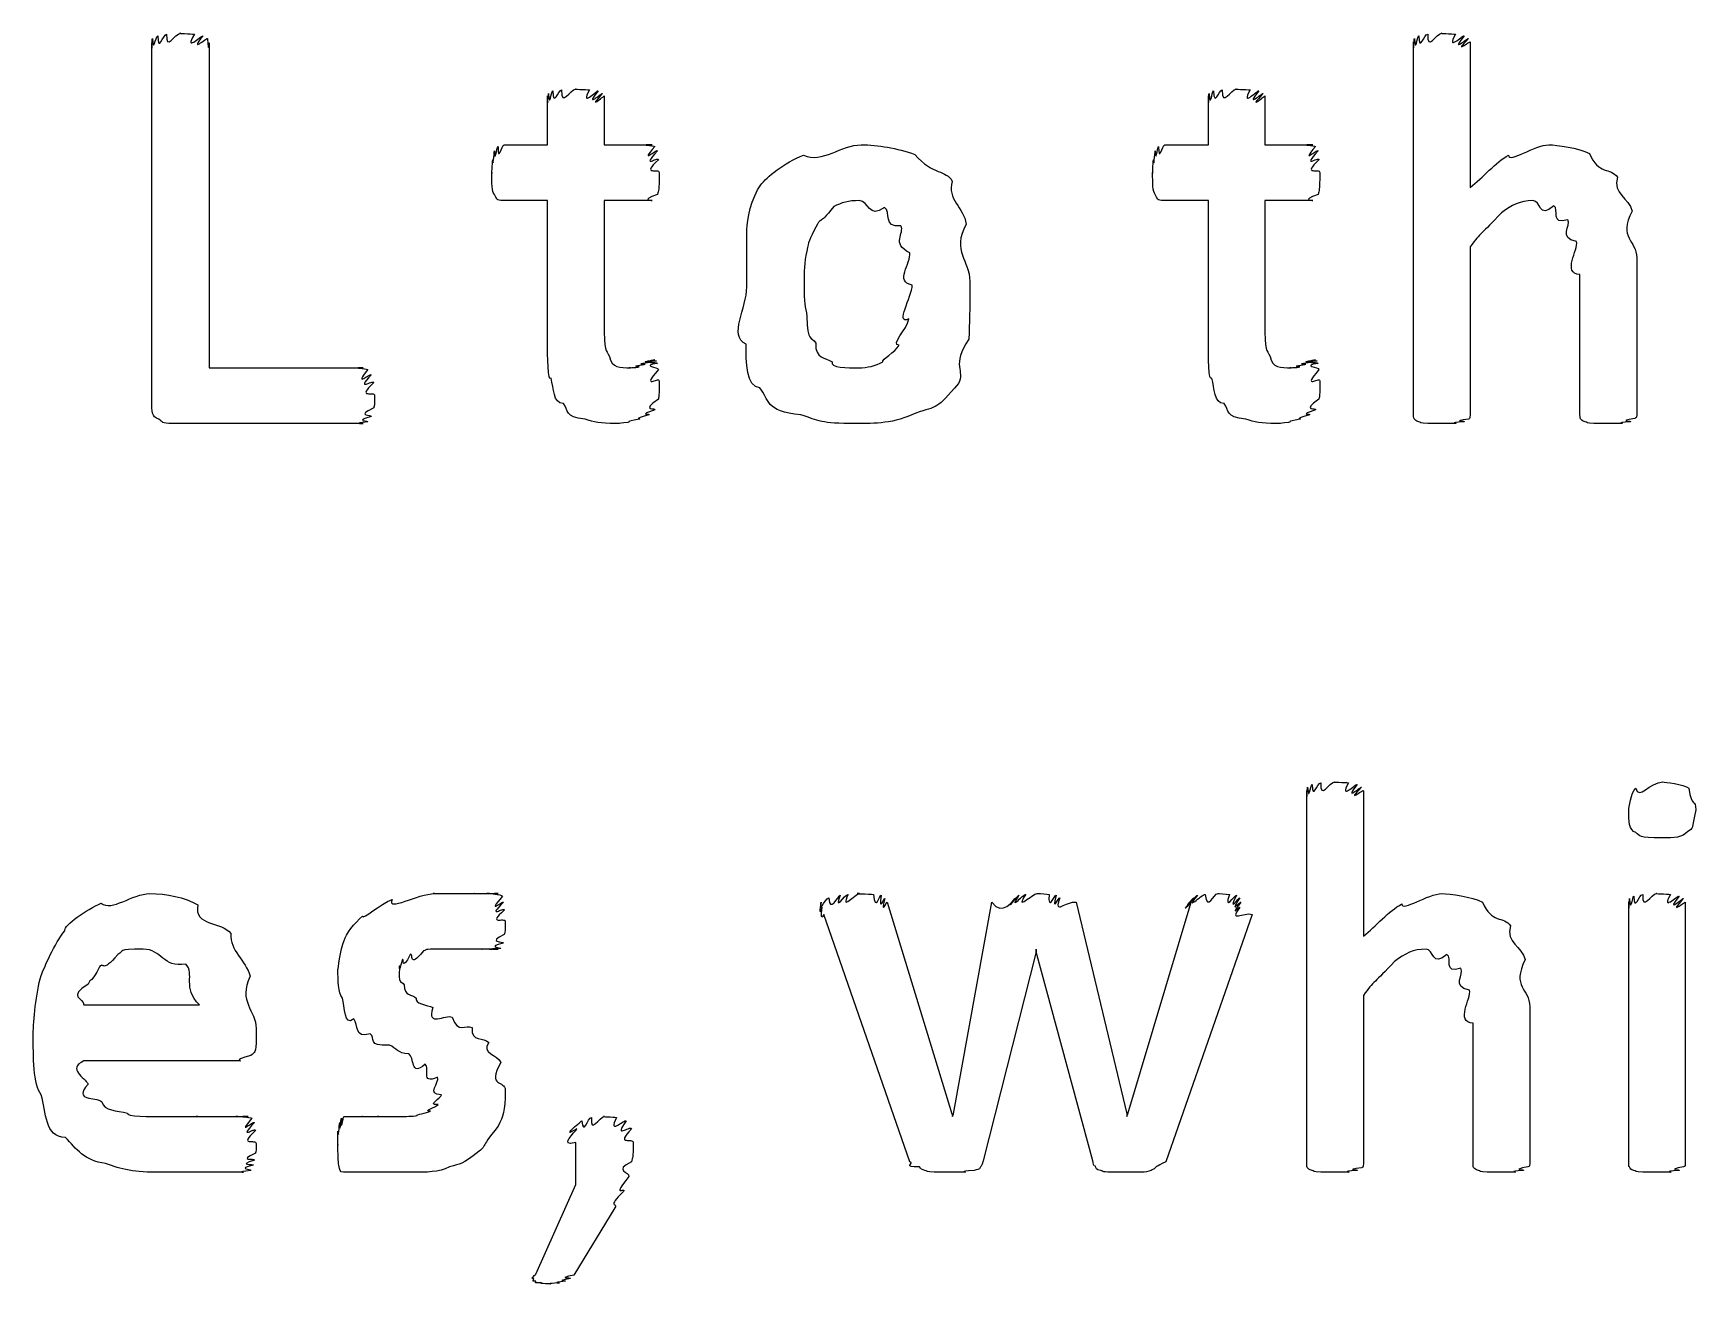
# Model space of a CAD drawing. Header units: millimetres. Extents: x 0 to 216, y 0 to 279.
# Drawn here: x 155.18 to 165.7, y 142.21 to 150.12 of the extents above; entities that cross this region are included whole.
import ezdxf

# ---------------------------------------------------------------- set-up
doc = ezdxf.new("R2010")
doc.units = ezdxf.units.MM
doc.layers.get('0').update_dxf_attribs({"linetype": 'CONTINUOUS'})

msp = doc.modelspace()

# ---------------------------------------------------------------- linework, layer by layer
at = {"color": 0}
for p, q in [((155.928, 147.784), (155.928, 150.06)), ((156.291, 150.06), (156.291, 148.004)), ((163.916, 147.706), (163.916, 150.066)), ((164.275, 150.066), (164.275, 149.145)), ((158.434, 149.415), (158.434, 149.724)), ((158.793, 149.724), (158.793, 149.415)), ((162.617, 149.415), (162.617, 149.724)), ((162.975, 149.724), (162.975, 149.415)), ((158.159, 149.415), (158.434, 149.415)), ((158.793, 149.415), (159.096, 149.415)), ((162.341, 149.415), (162.617, 149.415)), ((162.975, 149.415), (163.278, 149.415)), ((158.434, 149.062), (158.153, 149.062)), ((158.434, 148.169), (158.434, 149.062)), ((159.096, 149.062), (158.793, 149.062)), ((158.793, 149.062), (158.793, 148.291)), ((162.617, 149.062), (162.336, 149.062)), ((162.617, 148.169), (162.617, 149.062)), ((163.278, 149.062), (162.975, 149.062)), ((162.975, 149.062), (162.975, 148.291)), ((164.275, 148.77), (164.275, 147.706)), ((165.328, 148.699), (165.328, 147.706)), ((160.742, 148.528), (160.742, 148.528)), ((161.107, 148.55), (161.107, 148.55)), ((164.969, 147.706), (164.969, 148.594)), ((156.291, 148.004), (157.267, 148.004)), ((159.14, 147.921), (159.14, 147.921)), ((163.322, 147.921), (163.322, 147.921)), ((157.339, 147.828), (157.339, 147.828)), ((157.267, 147.651), (156.06, 147.651)), ((163.24, 142.969), (163.24, 145.328)), ((163.598, 145.328), (163.598, 144.407)), ((165.702, 145.207), (165.702, 145.207)), ((160.584, 144.622), (160.992, 143.283)), ((161.003, 143.283), (161.246, 144.622)), ((161.78, 144.622), (162.1, 143.283)), ((162.106, 143.283), (162.508, 144.622)), ((162.822, 144.622), (162.822, 144.622)), ((165.278, 142.969), (165.278, 144.622)), ((165.636, 144.622), (165.636, 142.969)), ((160.727, 142.98), (160.182, 144.545)), ((162.894, 144.545), (162.348, 142.98)), ((161.527, 144.308), (161.191, 142.985)), ((161.527, 144.308), (161.527, 144.325)), ((161.527, 144.325), (161.527, 144.308)), ((161.885, 142.985), (161.527, 144.308)), ((155.498, 143.972), (156.231, 143.972)), ((163.598, 144.032), (163.598, 142.969)), ((164.651, 143.961), (164.651, 142.969)), ((156.589, 143.823), (156.589, 143.763)), ((164.292, 142.969), (164.292, 143.856)), ((156.484, 143.619), (155.498, 143.619)), ((158.166, 143.432), (158.166, 143.432)), ((160.992, 143.283), (160.998, 143.266)), ((160.998, 143.266), (161.003, 143.283)), ((162.1, 143.283), (162.1, 143.266)), ((162.1, 143.266), (162.106, 143.283)), ((158.612, 142.837), (158.612, 143.101)), ((158.976, 143.101), (158.976, 143.101)), ((158.359, 142.269), (158.612, 142.837)), ((158.86, 142.688), (158.601, 142.263))]:
    msp.add_line(p, q, dxfattribs=at)
for points in [[(155.928, 150.06), (155.928, 149.973), (155.929, 150.079), (155.933, 150.088)], [(155.933, 150.088), (155.939, 149.988), (155.951, 150.1), (155.966, 150.104)], [(155.966, 150.104), (155.968, 149.995), (155.999, 150.111), (156.022, 150.115)], [(156.022, 150.115), (156.016, 150.002), (156.077, 150.121), (156.11, 150.121)], [(156.11, 150.121), (156.085, 150.121), (156.176, 150.118), (156.198, 150.115)], [(156.198, 150.115), (156.129, 149.995), (156.238, 150.107), (156.253, 150.104)], [(156.253, 150.104), (156.159, 149.988), (156.276, 150.095), (156.281, 150.088)], [(156.281, 150.088), (156.288, 149.973), (156.291, 150.071), (156.291, 150.06)], [(163.916, 150.066), (163.916, 149.973), (163.917, 150.079), (163.922, 150.088)], [(163.922, 150.088), (163.927, 149.988), (163.938, 150.1), (163.949, 150.104)], [(163.949, 150.104), (163.952, 149.999), (163.982, 150.115), (164.005, 150.115)], [(164.005, 150.115), (164, 150.002), (164.06, 150.121), (164.093, 150.121)], [(164.093, 150.121), (164.071, 150.121), (164.159, 150.118), (164.181, 150.115)], [(164.181, 150.115), (164.118, 149.999), (164.225, 150.111), (164.236, 150.104)], [(164.236, 150.104), (164.144, 149.988), (164.259, 150.095), (164.264, 150.088)], [(164.264, 150.088), (164.155, 149.977), (164.275, 150.077), (164.275, 150.066)], [(158.44, 149.74), (158.446, 149.638), (158.456, 149.753), (158.467, 149.757)], [(158.467, 149.757), (158.47, 149.647), (158.501, 149.762), (158.522, 149.762)], [(158.522, 149.762), (158.519, 149.649), (158.578, 149.768), (158.611, 149.768)], [(158.611, 149.768), (158.589, 149.768), (158.677, 149.765), (158.699, 149.762)], [(158.699, 149.762), (158.636, 149.647), (158.743, 149.76), (158.754, 149.757)], [(158.754, 149.757), (158.662, 149.638), (158.778, 149.747), (158.782, 149.74)], [(162.622, 149.74), (162.628, 149.638), (162.639, 149.753), (162.65, 149.757)], [(162.65, 149.757), (162.653, 149.647), (162.683, 149.762), (162.705, 149.762)], [(162.705, 149.762), (162.701, 149.649), (162.76, 149.768), (162.793, 149.768)], [(162.793, 149.768), (162.771, 149.768), (162.859, 149.765), (162.881, 149.762)], [(162.881, 149.762), (162.818, 149.647), (162.925, 149.76), (162.936, 149.757)], [(162.936, 149.757), (162.844, 149.638), (162.96, 149.747), (162.964, 149.74)], [(158.434, 149.724), (158.434, 149.625), (158.436, 149.732), (158.44, 149.74)], [(158.782, 149.74), (158.673, 149.625), (158.793, 149.727), (158.793, 149.724)], [(162.617, 149.724), (162.617, 149.625), (162.618, 149.732), (162.622, 149.74)], [(162.964, 149.74), (162.855, 149.625), (162.975, 149.727), (162.975, 149.724)], [(158.087, 149.321), (158.089, 149.257), (158.094, 149.362), (158.098, 149.377)], [(158.098, 149.377), (158.099, 149.286), (158.112, 149.4), (158.12, 149.404)], [(158.12, 149.404), (158.117, 149.297), (158.144, 149.415), (158.159, 149.415)], [(159.096, 149.415), (158.999, 149.415), (159.108, 149.411), (159.112, 149.404)], [(159.112, 149.404), (159.01, 149.286), (159.125, 149.39), (159.129, 149.377)], [(159.129, 149.377), (159.019, 149.257), (159.135, 149.344), (159.135, 149.321)], [(159.784, 149.162), (159.816, 149.208), (159.935, 149.305), (160.054, 149.349)], [(160.054, 149.349), (160.172, 149.297), (160.296, 149.415), (160.418, 149.415)], [(160.418, 149.415), (160.525, 149.415), (160.645, 149.394), (160.759, 149.354)], [(160.759, 149.354), (160.875, 149.219), (160.955, 149.261), (160.996, 149.184)], [(162.27, 149.321), (162.271, 149.257), (162.276, 149.362), (162.281, 149.377)], [(162.281, 149.377), (162.282, 149.286), (162.294, 149.4), (162.302, 149.404)], [(162.302, 149.404), (162.3, 149.297), (162.326, 149.415), (162.341, 149.415)], [(163.278, 149.415), (163.182, 149.415), (163.291, 149.411), (163.295, 149.404)], [(163.295, 149.404), (163.193, 149.286), (163.307, 149.39), (163.311, 149.377)], [(163.311, 149.377), (163.201, 149.257), (163.317, 149.344), (163.317, 149.321)], [(164.275, 149.145), (164.353, 149.208), (164.436, 149.305), (164.517, 149.349)], [(164.517, 149.349), (164.519, 149.297), (164.685, 149.415), (164.771, 149.415)], [(164.771, 149.415), (164.823, 149.415), (164.96, 149.396), (165.03, 149.36)], [(165.03, 149.36), (165.085, 149.224), (165.162, 149.273), (165.206, 149.211)], [(158.081, 149.239), (158.081, 149.213), (158.083, 149.299), (158.087, 149.321)], [(158.098, 149.101), (158.081, 149.117), (158.081, 149.175), (158.081, 149.239)], [(159.135, 149.321), (159.022, 149.213), (159.14, 149.272), (159.14, 149.239)], [(159.14, 149.239), (159.14, 149.117), (159.136, 149.13), (159.129, 149.101)], [(162.264, 149.239), (162.264, 149.213), (162.265, 149.299), (162.27, 149.321)], [(162.281, 149.101), (162.264, 149.117), (162.264, 149.175), (162.264, 149.239)], [(163.317, 149.321), (163.204, 149.213), (163.322, 149.272), (163.322, 149.239)], [(163.322, 149.239), (163.322, 149.117), (163.318, 149.13), (163.311, 149.101)], [(159.695, 148.88), (159.695, 148.933), (159.724, 149.085), (159.784, 149.162)], [(160.996, 149.184), (160.959, 149.069), (161.069, 149.02), (161.084, 148.913)], [(165.206, 149.211), (165.173, 149.102), (165.281, 149.08), (165.3, 148.996)], [(158.153, 149.062), (158.107, 149.062), (158.112, 149.075), (158.098, 149.101)], [(159.129, 149.101), (159.008, 149.062), (159.11, 149.062), (159.096, 149.062)], [(160.246, 149.024), (160.139, 148.893), (160.171, 148.96), (160.142, 148.913)], [(160.406, 149.062), (160.342, 149.062), (160.291, 149.049), (160.246, 149.024)], [(160.566, 149.018), (160.467, 148.944), (160.468, 149.062), (160.406, 149.062)], [(162.336, 149.062), (162.289, 149.062), (162.294, 149.075), (162.281, 149.101)], [(163.311, 149.101), (163.19, 149.062), (163.292, 149.062), (163.278, 149.062)], [(164.671, 149.062), (164.589, 149.062), (164.539, 149.036), (164.473, 148.985)], [(164.804, 149.029), (164.706, 148.944), (164.723, 149.062), (164.671, 149.062)], [(164.892, 148.941), (164.779, 148.904), (164.84, 149.01), (164.804, 149.029)], [(160.671, 148.903), (160.555, 148.889), (160.61, 148.992), (160.566, 149.018)], [(164.473, 148.985), (164.342, 148.845), (164.343, 148.865), (164.275, 148.77)], [(164.947, 148.803), (164.827, 148.827), (164.917, 148.904), (164.892, 148.941)], [(165.3, 148.996), (165.209, 148.82), (165.328, 148.816), (165.328, 148.699)], [(159.695, 148.517), (159.695, 148.595), (159.695, 148.77), (159.695, 148.88)], [(160.142, 148.913), (160.081, 148.798), (160.089, 148.809), (160.076, 148.743)], [(160.726, 148.732), (160.606, 148.79), (160.696, 148.854), (160.671, 148.903)], [(161.084, 148.913), (160.988, 148.739), (161.107, 148.685), (161.107, 148.55)], [(160.076, 148.743), (160.055, 148.668), (160.059, 148.612), (160.059, 148.539)], [(160.742, 148.528), (160.628, 148.544), (160.737, 148.668), (160.726, 148.732)], [(164.969, 148.594), (164.853, 148.602), (164.961, 148.751), (164.947, 148.803)], [(159.69, 148.153), (159.577, 148.209), (159.695, 148.38), (159.695, 148.517)], [(160.059, 148.539), (160.055, 148.404), (160.065, 148.395), (160.076, 148.329)], [(160.721, 148.313), (160.628, 148.276), (160.742, 148.451), (160.742, 148.528)], [(161.107, 148.55), (161.107, 148.353), (161.104, 148.296), (161.101, 148.186)], [(158.793, 148.291), (158.79, 148.099), (158.804, 148.123), (158.826, 148.076)], [(160.076, 148.329), (160.077, 148.159), (160.105, 148.209), (160.131, 148.159)], [(160.66, 148.147), (160.602, 148.147), (160.71, 148.249), (160.721, 148.313)], [(162.975, 148.291), (162.972, 148.099), (162.986, 148.123), (163.008, 148.076)], [(161.101, 148.186), (160.985, 148.018), (161.079, 147.985), (161.035, 147.905)], [(158.456, 147.938), (158.434, 147.908), (158.434, 148.081), (158.434, 148.169)], [(158.826, 148.076), (158.838, 148.004), (158.895, 148.004), (158.958, 148.004)], [(159.778, 147.877), (159.691, 147.879), (159.69, 148.045), (159.69, 148.153)], [(160.131, 148.159), (160.128, 148.059), (160.191, 148.071), (160.236, 148.042)], [(160.555, 148.042), (160.547, 148.055), (160.634, 148.103), (160.66, 148.147)], [(162.639, 147.938), (162.617, 147.908), (162.617, 148.081), (162.617, 148.169)], [(163.008, 148.076), (163.02, 148.004), (163.077, 148.004), (163.14, 148.004)], [(157.267, 148.004), (157.185, 148.004), (157.287, 148), (157.295, 147.993)], [(157.295, 147.993), (157.202, 147.872), (157.313, 147.974), (157.317, 147.96)], [(158.958, 148.004), (158.922, 148.004), (158.998, 148.005), (159.013, 148.01)], [(159.013, 148.01), (158.952, 148.015), (159.041, 148.022), (159.052, 148.026)], [(159.052, 148.026), (158.978, 148.026), (159.077, 148.039), (159.085, 148.042)], [(159.085, 148.042), (158.997, 148.037), (159.104, 148.054), (159.112, 148.054)], [(159.112, 148.054), (159.008, 148.037), (159.119, 148.051), (159.124, 148.048)], [(159.124, 148.048), (159.015, 148.033), (159.129, 148.042), (159.129, 148.032)], [(159.129, 148.032), (159.019, 148.015), (159.135, 148.011), (159.135, 147.993)], [(159.135, 147.993), (159.022, 147.861), (159.14, 147.95), (159.14, 147.921)], [(160.236, 148.042), (160.216, 148.004), (160.335, 148.004), (160.401, 148.004)], [(160.401, 148.004), (160.459, 148.004), (160.511, 148.016), (160.555, 148.042)], [(163.14, 148.004), (163.105, 148.004), (163.181, 148.005), (163.196, 148.01)], [(163.196, 148.01), (163.135, 148.015), (163.223, 148.022), (163.234, 148.026)], [(163.234, 148.026), (163.16, 148.026), (163.259, 148.039), (163.267, 148.042)], [(163.267, 148.042), (163.179, 148.037), (163.286, 148.054), (163.295, 148.054)], [(163.295, 148.054), (163.19, 148.037), (163.302, 148.051), (163.306, 148.048)], [(163.306, 148.048), (163.197, 148.033), (163.311, 148.042), (163.311, 148.032)], [(163.311, 148.032), (163.201, 148.015), (163.317, 148.011), (163.317, 147.993)], [(163.317, 147.993), (163.204, 147.861), (163.322, 147.95), (163.322, 147.921)], [(157.317, 147.96), (157.214, 147.846), (157.329, 147.932), (157.333, 147.91)], [(157.333, 147.91), (157.22, 147.802), (157.339, 147.861), (157.339, 147.828)], [(158.534, 147.778), (158.467, 147.779), (158.474, 147.875), (158.456, 147.938)], [(159.14, 147.921), (159.14, 147.784), (159.137, 147.835), (159.135, 147.806)], [(160.037, 147.706), (159.808, 147.729), (159.836, 147.803), (159.778, 147.877)], [(161.035, 147.905), (160.897, 147.739), (160.9, 147.762), (160.765, 147.718)], [(162.716, 147.778), (162.65, 147.779), (162.657, 147.875), (162.639, 147.938)], [(163.322, 147.921), (163.322, 147.784), (163.32, 147.835), (163.317, 147.806)], [(155.972, 147.679), (155.928, 147.691), (155.928, 147.735), (155.928, 147.784)], [(157.339, 147.828), (157.339, 147.739), (157.336, 147.773), (157.333, 147.75)], [(158.671, 147.679), (158.537, 147.691), (158.569, 147.734), (158.534, 147.778)], [(159.135, 147.806), (159.015, 147.724), (159.124, 147.753), (159.112, 147.739)], [(162.854, 147.679), (162.719, 147.691), (162.752, 147.734), (162.716, 147.778)], [(163.317, 147.806), (163.197, 147.724), (163.306, 147.753), (163.295, 147.739)], [(156.06, 147.651), (155.986, 147.651), (156.001, 147.66), (155.972, 147.679)], [(157.295, 147.662), (157.185, 147.651), (157.278, 147.651), (157.267, 147.651)], [(157.317, 147.695), (157.202, 147.665), (157.306, 147.669), (157.295, 147.662)], [(157.333, 147.75), (157.214, 147.695), (157.324, 147.709), (157.317, 147.695)], [(158.864, 147.651), (158.765, 147.651), (158.727, 147.66), (158.671, 147.679)], [(158.942, 147.657), (158.864, 147.651), (158.889, 147.651), (158.864, 147.651)], [(159.013, 147.679), (158.915, 147.662), (158.966, 147.664), (158.942, 147.657)], [(159.074, 147.706), (158.96, 147.676), (159.035, 147.686), (159.013, 147.679)], [(159.112, 147.739), (158.997, 147.698), (159.092, 147.718), (159.074, 147.706)], [(160.384, 147.651), (160.158, 147.651), (160.154, 147.669), (160.037, 147.706)], [(160.765, 147.718), (160.628, 147.651), (160.506, 147.651), (160.384, 147.651)], [(163.047, 147.651), (162.947, 147.651), (162.909, 147.66), (162.854, 147.679)], [(163.124, 147.657), (163.047, 147.651), (163.072, 147.651), (163.047, 147.651)], [(163.196, 147.679), (163.098, 147.662), (163.149, 147.664), (163.124, 147.657)], [(163.256, 147.706), (163.142, 147.676), (163.218, 147.686), (163.196, 147.679)], [(163.295, 147.739), (163.179, 147.698), (163.274, 147.718), (163.256, 147.706)], [(163.922, 147.679), (163.916, 147.676), (163.916, 147.695), (163.916, 147.706)], [(163.949, 147.662), (163.927, 147.665), (163.929, 147.675), (163.922, 147.679)], [(164.005, 147.651), (163.952, 147.654), (163.963, 147.658), (163.949, 147.662)], [(164.236, 147.662), (164.118, 147.654), (164.206, 147.654), (164.181, 147.651)], [(164.264, 147.679), (164.144, 147.665), (164.25, 147.669), (164.236, 147.662)], [(164.275, 147.706), (164.272, 147.676), (164.27, 147.686), (164.264, 147.679)], [(164.975, 147.679), (164.971, 147.676), (164.969, 147.695), (164.969, 147.706)], [(165.002, 147.662), (164.981, 147.665), (164.981, 147.675), (164.975, 147.679)], [(165.057, 147.651), (165.008, 147.654), (165.016, 147.658), (165.002, 147.662)], [(165.289, 147.662), (165.173, 147.654), (165.258, 147.654), (165.234, 147.651)], [(165.316, 147.684), (165.198, 147.665), (165.302, 147.669), (165.289, 147.662)], [(165.328, 147.706), (165.328, 147.68), (165.323, 147.691), (165.316, 147.684)], [(164.093, 147.651), (164, 147.651), (164.029, 147.651), (164.005, 147.651)], [(164.181, 147.651), (164.071, 147.651), (164.128, 147.651), (164.093, 147.651)], [(165.151, 147.651), (165.054, 147.651), (165.082, 147.651), (165.057, 147.651)], [(165.234, 147.651), (165.125, 147.651), (165.184, 147.651), (165.151, 147.651)], [(163.24, 145.328), (163.24, 145.235), (163.241, 145.342), (163.245, 145.35)], [(163.245, 145.35), (163.251, 145.251), (163.262, 145.362), (163.273, 145.367)], [(163.273, 145.367), (163.275, 145.262), (163.306, 145.378), (163.328, 145.378)], [(163.328, 145.378), (163.324, 145.264), (163.383, 145.383), (163.416, 145.383)], [(163.416, 145.383), (163.394, 145.383), (163.482, 145.38), (163.504, 145.378)], [(163.504, 145.378), (163.441, 145.262), (163.548, 145.373), (163.559, 145.367)], [(163.559, 145.367), (163.467, 145.251), (163.583, 145.357), (163.587, 145.35)], [(163.587, 145.35), (163.478, 145.24), (163.598, 145.339), (163.598, 145.328)], [(165.278, 145.207), (165.278, 145.214), (165.292, 145.318), (165.322, 145.344)], [(165.322, 145.344), (165.34, 145.264), (165.412, 145.383), (165.493, 145.383)], [(165.493, 145.383), (165.501, 145.383), (165.628, 145.369), (165.658, 145.344)], [(165.658, 145.344), (165.677, 145.218), (165.702, 145.276), (165.702, 145.207)], [(165.322, 145.063), (165.278, 145.077), (165.278, 145.136), (165.278, 145.207)], [(165.702, 145.207), (165.677, 145.081), (165.686, 145.094), (165.652, 145.069)], [(165.487, 145.03), (165.336, 145.03), (165.351, 145.041), (165.322, 145.063)], [(165.652, 145.069), (165.615, 145.03), (165.567, 145.03), (165.487, 145.03)], [(155.377, 144.441), (155.373, 144.479), (155.516, 144.575), (155.608, 144.617)], [(155.608, 144.617), (155.674, 144.559), (155.803, 144.677), (155.917, 144.677)], [(155.917, 144.677), (156.023, 144.677), (156.135, 144.653), (156.22, 144.606)], [(156.22, 144.606), (156.192, 144.468), (156.374, 144.501), (156.429, 144.424)], [(157.262, 144.534), (157.262, 144.508), (157.375, 144.613), (157.449, 144.639)], [(157.449, 144.639), (157.412, 144.559), (157.616, 144.677), (157.719, 144.677)], [(157.719, 144.677), (157.676, 144.677), (157.807, 144.677), (157.851, 144.677)], [(157.851, 144.677), (157.882, 144.677), (157.935, 144.677), (157.973, 144.677)], [(157.973, 144.677), (157.956, 144.677), (158.04, 144.677), (158.067, 144.677)], [(158.067, 144.677), (158.007, 144.677), (158.111, 144.677), (158.122, 144.677)], [(158.122, 144.677), (158.034, 144.677), (158.145, 144.672), (158.149, 144.661)], [(158.149, 144.661), (158.04, 144.537), (158.155, 144.636), (158.155, 144.622)], [(158.155, 144.622), (158.044, 144.512), (158.16, 144.595), (158.16, 144.573)], [(160.165, 144.622), (160.149, 144.534), (160.182, 144.642), (160.215, 144.65)], [(160.171, 144.589), (160.149, 144.515), (160.165, 144.614), (160.165, 144.622)], [(160.215, 144.65), (160.218, 144.548), (160.275, 144.662), (160.286, 144.666)], [(160.286, 144.666), (160.244, 144.556), (160.317, 144.672), (160.336, 144.672)], [(160.336, 144.672), (160.284, 144.559), (160.382, 144.677), (160.408, 144.677)], [(160.408, 144.677), (160.347, 144.677), (160.474, 144.675), (160.496, 144.672)], [(160.496, 144.672), (160.508, 144.556), (160.535, 144.669), (160.546, 144.666)], [(160.546, 144.666), (160.53, 144.548), (160.564, 144.655), (160.568, 144.645)], [(160.568, 144.645), (160.541, 144.53), (160.58, 144.629), (160.584, 144.622)], [(161.246, 144.622), (161.313, 144.53), (161.385, 144.636), (161.389, 144.645)], [(161.389, 144.645), (161.324, 144.548), (161.405, 144.662), (161.417, 144.666)], [(161.417, 144.666), (161.346, 144.556), (161.441, 144.672), (161.461, 144.672)], [(161.461, 144.672), (161.386, 144.559), (161.506, 144.677), (161.532, 144.677)], [(161.532, 144.677), (161.563, 144.677), (161.59, 144.675), (161.609, 144.672)], [(161.609, 144.672), (161.6, 144.556), (161.642, 144.669), (161.653, 144.666)], [(161.653, 144.666), (161.622, 144.548), (161.671, 144.657), (161.676, 144.65)], [(161.676, 144.65), (161.633, 144.534), (161.717, 144.633), (161.78, 144.622)], [(162.508, 144.622), (162.42, 144.53), (162.515, 144.636), (162.519, 144.645)], [(162.519, 144.645), (162.431, 144.548), (162.535, 144.662), (162.547, 144.666)], [(162.547, 144.666), (162.456, 144.556), (162.577, 144.672), (162.596, 144.672)], [(162.596, 144.672), (162.614, 144.559), (162.646, 144.677), (162.679, 144.677)], [(162.679, 144.677), (162.676, 144.677), (162.731, 144.675), (162.75, 144.672)], [(162.75, 144.672), (162.713, 144.556), (162.784, 144.669), (162.795, 144.666)], [(162.795, 144.666), (162.735, 144.548), (162.813, 144.657), (162.816, 144.65)], [(162.816, 144.65), (162.742, 144.534), (162.822, 144.633), (162.822, 144.622)], [(162.822, 144.622), (162.742, 144.515), (162.819, 144.603), (162.816, 144.589)], [(163.598, 144.407), (163.677, 144.471), (163.759, 144.567), (163.841, 144.611)], [(163.841, 144.611), (163.842, 144.559), (164.009, 144.677), (164.094, 144.677)], [(164.094, 144.677), (164.146, 144.677), (164.283, 144.658), (164.353, 144.622)], [(164.353, 144.622), (164.408, 144.486), (164.485, 144.536), (164.53, 144.473)], [(165.278, 144.622), (165.278, 144.53), (165.279, 144.636), (165.283, 144.645)], [(165.283, 144.645), (165.289, 144.545), (165.3, 144.657), (165.311, 144.661)], [(165.311, 144.661), (165.313, 144.556), (165.344, 144.672), (165.366, 144.672)], [(165.366, 144.672), (165.362, 144.559), (165.421, 144.677), (165.454, 144.677)], [(165.454, 144.677), (165.432, 144.677), (165.52, 144.675), (165.542, 144.672)], [(165.542, 144.672), (165.479, 144.556), (165.586, 144.668), (165.597, 144.661)], [(165.597, 144.661), (165.505, 144.545), (165.621, 144.651), (165.625, 144.645)], [(165.625, 144.645), (165.516, 144.53), (165.636, 144.629), (165.636, 144.622)], [(157.146, 144.38), (157.158, 144.42), (157.209, 144.49), (157.262, 144.534)], [(158.16, 144.573), (158.047, 144.471), (158.166, 144.53), (158.166, 144.501)], [(158.166, 144.501), (158.166, 144.413), (158.163, 144.443), (158.16, 144.418)], [(160.182, 144.545), (160.155, 144.49), (160.173, 144.578), (160.171, 144.589)], [(162.816, 144.589), (162.74, 144.49), (162.842, 144.563), (162.894, 144.545)], [(155.228, 144.159), (155.247, 144.206), (155.313, 144.363), (155.377, 144.441)], [(156.429, 144.424), (156.42, 144.314), (156.524, 144.256), (156.551, 144.154)], [(158.16, 144.418), (158.044, 144.365), (158.157, 144.377), (158.155, 144.363)], [(164.53, 144.473), (164.496, 144.365), (164.604, 144.343), (164.623, 144.259)], [(155.713, 144.292), (155.608, 144.166), (155.63, 144.248), (155.597, 144.214)], [(155.873, 144.325), (155.699, 144.325), (155.76, 144.314), (155.713, 144.292)], [(156.143, 144.231), (155.997, 144.206), (155.994, 144.325), (155.873, 144.325)], [(157.107, 144.198), (157.107, 144.188), (157.12, 144.325), (157.146, 144.38)], [(157.565, 144.292), (157.507, 144.177), (157.526, 144.272), (157.515, 144.259)], [(157.648, 144.314), (157.551, 144.195), (157.587, 144.303), (157.565, 144.292)], [(157.769, 144.325), (157.621, 144.325), (157.684, 144.321), (157.648, 144.314)], [(157.907, 144.325), (157.835, 144.325), (157.82, 144.325), (157.769, 144.325)], [(158.011, 144.325), (157.915, 144.325), (157.947, 144.325), (157.907, 144.325)], [(158.083, 144.325), (157.974, 144.325), (158.04, 144.325), (158.011, 144.325)], [(158.122, 144.325), (158.011, 144.325), (158.101, 144.325), (158.083, 144.325)], [(158.138, 144.33), (158.025, 144.325), (158.128, 144.325), (158.122, 144.325)], [(158.155, 144.363), (158.036, 144.336), (158.145, 144.337), (158.138, 144.33)], [(163.995, 144.325), (163.912, 144.325), (163.862, 144.298), (163.796, 144.248)], [(164.127, 144.292), (164.029, 144.206), (164.046, 144.325), (163.995, 144.325)], [(164.215, 144.204), (164.102, 144.166), (164.163, 144.272), (164.127, 144.292)], [(155.597, 144.214), (155.545, 144.104), (155.543, 144.148), (155.525, 144.104)], [(156.231, 143.972), (156.118, 144.082), (156.205, 144.168), (156.143, 144.231)], [(157.135, 144.016), (157.107, 144.052), (157.107, 144.128), (157.107, 144.198)], [(157.515, 144.259), (157.485, 144.151), (157.499, 144.234), (157.499, 144.22)], [(157.499, 144.22), (157.485, 144.089), (157.507, 144.132), (157.526, 144.099)], [(163.796, 144.248), (163.666, 144.107), (163.667, 144.128), (163.598, 144.032)], [(164.27, 144.066), (164.151, 144.089), (164.24, 144.166), (164.215, 144.204)], [(164.623, 144.259), (164.532, 144.082), (164.651, 144.078), (164.651, 143.961)], [(155.178, 143.79), (155.178, 143.868), (155.195, 144.049), (155.228, 144.159)], [(155.525, 144.104), (155.39, 144.019), (155.498, 144.019), (155.498, 143.972)], [(156.551, 144.154), (156.471, 143.99), (156.589, 143.94), (156.589, 143.823)], [(157.526, 144.099), (157.526, 144.027), (157.573, 144.041), (157.603, 144.016)], [(157.207, 143.884), (157.143, 143.831), (157.153, 143.964), (157.135, 144.016)], [(157.603, 144.016), (157.588, 143.979), (157.671, 143.973), (157.708, 143.956)], [(164.292, 143.856), (164.177, 143.865), (164.284, 144.013), (164.27, 144.066)], [(157.311, 143.79), (157.207, 143.758), (157.24, 143.847), (157.207, 143.884)], [(157.708, 143.956), (157.666, 143.824), (157.788, 143.917), (157.83, 143.895)], [(157.83, 143.895), (157.868, 143.784), (157.915, 143.853), (157.956, 143.829)], [(155.228, 143.404), (155.178, 143.468), (155.178, 143.643), (155.178, 143.79)], [(156.589, 143.763), (156.589, 143.663), (156.578, 143.674), (156.556, 143.652)], [(157.433, 143.718), (157.284, 143.707), (157.351, 143.764), (157.311, 143.79)], [(157.956, 143.829), (157.948, 143.732), (158.031, 143.771), (158.061, 143.735)], [(157.554, 143.663), (157.485, 143.666), (157.477, 143.699), (157.433, 143.718)], [(157.659, 143.597), (157.562, 143.512), (157.594, 143.644), (157.554, 143.663)], [(158.061, 143.735), (158.011, 143.663), (158.119, 143.659), (158.138, 143.608)], [(155.498, 143.619), (155.39, 143.564), (155.506, 143.515), (155.525, 143.47)], [(156.556, 143.652), (156.427, 143.619), (156.509, 143.619), (156.484, 143.619)], [(157.736, 143.515), (157.626, 143.465), (157.692, 143.575), (157.659, 143.597)], [(158.138, 143.608), (158.047, 143.445), (158.166, 143.5), (158.166, 143.432)], [(155.525, 143.47), (155.428, 143.361), (155.572, 143.393), (155.613, 143.36)], [(157.763, 143.404), (157.661, 143.401), (157.754, 143.484), (157.736, 143.515)], [(155.382, 143.134), (155.247, 143.134), (155.263, 143.297), (155.228, 143.404)], [(155.613, 143.36), (155.626, 143.299), (155.707, 143.306), (155.774, 143.288)], [(157.692, 143.299), (157.637, 143.299), (157.73, 143.324), (157.741, 143.343)], [(157.741, 143.343), (157.661, 143.335), (157.763, 143.382), (157.763, 143.404)], [(158.166, 143.432), (158.166, 143.291), (158.151, 143.272), (158.122, 143.206)], [(155.774, 143.288), (155.758, 143.266), (155.92, 143.266), (156.016, 143.266)], [(156.016, 143.266), (156.049, 143.266), (156.161, 143.266), (156.22, 143.266)], [(156.22, 143.266), (156.166, 143.266), (156.327, 143.266), (156.369, 143.266)], [(156.369, 143.266), (156.369, 143.266), (156.447, 143.266), (156.474, 143.266)], [(156.474, 143.266), (156.424, 143.266), (156.524, 143.266), (156.539, 143.266)], [(156.539, 143.266), (156.449, 143.266), (156.557, 143.262), (156.562, 143.255)], [(156.562, 143.255), (156.46, 143.137), (156.574, 143.242), (156.578, 143.228)], [(157.118, 143.228), (157.118, 143.137), (157.125, 143.251), (157.129, 143.255)], [(157.129, 143.255), (157.125, 143.148), (157.138, 143.266), (157.146, 143.266)], [(157.146, 143.266), (157.143, 143.266), (157.171, 143.266), (157.19, 143.266)], [(157.19, 143.266), (157.185, 143.266), (157.236, 143.266), (157.262, 143.266)], [(157.262, 143.266), (157.24, 143.266), (157.325, 143.266), (157.366, 143.266)], [(157.366, 143.266), (157.319, 143.266), (157.452, 143.266), (157.504, 143.266)], [(157.504, 143.266), (157.529, 143.266), (157.579, 143.268), (157.609, 143.272)], [(157.609, 143.272), (157.593, 143.278), (157.67, 143.288), (157.692, 143.299)], [(158.618, 143.189), (158.509, 143.119), (158.636, 143.228), (158.651, 143.239)], [(158.651, 143.239), (158.659, 143.141), (158.689, 143.257), (158.712, 143.261)], [(158.712, 143.261), (158.703, 143.148), (158.761, 143.266), (158.794, 143.266)], [(158.794, 143.266), (158.767, 143.266), (158.849, 143.264), (158.871, 143.261)], [(158.871, 143.261), (158.813, 143.141), (158.917, 143.25), (158.932, 143.239)], [(158.932, 143.239), (158.844, 143.119), (158.957, 143.211), (158.965, 143.189)], [(155.636, 142.969), (155.501, 142.986), (155.451, 143.06), (155.382, 143.134)], [(156.578, 143.228), (156.468, 143.112), (156.584, 143.2), (156.584, 143.178)], [(156.584, 143.178), (156.471, 143.068), (156.589, 143.129), (156.589, 143.095)], [(157.107, 143.173), (157.11, 143.108), (157.114, 143.213), (157.118, 143.228)], [(157.107, 143.09), (157.107, 143.064), (157.107, 143.151), (157.107, 143.173)], [(158.122, 143.206), (157.992, 143.046), (158.055, 143.09), (158, 143.046)], [(158.612, 143.101), (158.498, 143.075), (158.613, 143.167), (158.618, 143.189)], [(158.965, 143.189), (158.858, 143.075), (158.976, 143.137), (158.976, 143.101)], [(156.584, 143.035), (156.468, 142.98), (156.581, 143.004), (156.578, 142.991)], [(156.589, 143.095), (156.589, 143.013), (156.586, 143.053), (156.584, 143.035)], [(157.113, 142.958), (157.107, 142.976), (157.107, 143.035), (157.107, 143.09)], [(158, 143.046), (157.886, 142.958), (157.886, 142.969), (157.813, 142.947)], [(158.976, 143.101), (158.976, 142.994), (158.972, 143.015), (158.965, 142.98)], [(155.983, 142.913), (155.818, 142.913), (155.735, 142.931), (155.636, 142.969)], [(156.556, 142.925), (156.446, 142.913), (156.534, 142.913), (156.501, 142.913)], [(156.573, 142.958), (156.457, 142.931), (156.563, 142.936), (156.556, 142.925)], [(156.578, 142.991), (156.464, 142.954), (156.575, 142.969), (156.573, 142.958)], [(157.141, 142.913), (157.118, 142.913), (157.12, 142.927), (157.113, 142.958)], [(157.813, 142.947), (157.743, 142.913), (157.666, 142.913), (157.582, 142.913)], [(158.965, 142.98), (158.846, 142.925), (158.955, 142.915), (158.949, 142.886)], [(160.788, 142.947), (160.674, 142.947), (160.76, 142.969), (160.727, 142.98)], [(160.821, 142.925), (160.806, 142.927), (160.795, 142.938), (160.788, 142.947)], [(160.882, 142.913), (160.835, 142.916), (160.835, 142.921), (160.821, 142.925)], [(161.135, 142.925), (161.016, 142.916), (161.1, 142.916), (161.075, 142.913)], [(161.174, 142.947), (161.166, 142.927), (161.153, 142.931), (161.135, 142.925)], [(161.191, 142.985), (161.181, 142.947), (161.181, 142.958), (161.174, 142.947)], [(161.902, 142.952), (161.887, 142.949), (161.888, 142.974), (161.885, 142.985)], [(161.935, 142.925), (161.902, 142.927), (161.908, 142.941), (161.902, 142.952)], [(162.001, 142.913), (161.935, 142.916), (161.953, 142.921), (161.935, 142.925)], [(162.254, 142.925), (162.232, 142.916), (162.219, 142.916), (162.194, 142.913)], [(162.287, 142.947), (162.261, 142.927), (162.268, 142.931), (162.254, 142.925)], [(162.348, 142.98), (162.276, 142.942), (162.294, 142.954), (162.287, 142.947)], [(163.245, 142.941), (163.24, 142.938), (163.24, 142.958), (163.24, 142.969)], [(163.273, 142.925), (163.251, 142.927), (163.252, 142.937), (163.245, 142.941)], [(163.328, 142.913), (163.275, 142.916), (163.286, 142.921), (163.273, 142.925)], [(163.559, 142.925), (163.441, 142.916), (163.529, 142.916), (163.504, 142.913)], [(163.587, 142.941), (163.467, 142.927), (163.573, 142.931), (163.559, 142.925)], [(163.598, 142.969), (163.595, 142.938), (163.594, 142.948), (163.587, 142.941)], [(164.298, 142.941), (164.294, 142.938), (164.292, 142.958), (164.292, 142.969)], [(164.326, 142.925), (164.305, 142.927), (164.305, 142.937), (164.298, 142.941)], [(164.381, 142.913), (164.331, 142.916), (164.339, 142.921), (164.326, 142.925)], [(164.612, 142.925), (164.496, 142.916), (164.582, 142.916), (164.557, 142.913)], [(164.64, 142.947), (164.521, 142.927), (164.626, 142.931), (164.612, 142.925)], [(164.651, 142.969), (164.651, 142.942), (164.647, 142.954), (164.64, 142.947)], [(165.283, 142.947), (165.278, 142.942), (165.278, 142.96), (165.278, 142.969)], [(165.311, 142.925), (165.289, 142.927), (165.29, 142.938), (165.283, 142.947)], [(165.366, 142.913), (165.313, 142.916), (165.325, 142.921), (165.311, 142.925)], [(165.597, 142.925), (165.479, 142.916), (165.567, 142.916), (165.542, 142.913)], [(165.625, 142.947), (165.505, 142.927), (165.611, 142.931), (165.597, 142.925)], [(165.636, 142.969), (165.633, 142.942), (165.632, 142.954), (165.625, 142.947)], [(156.198, 142.913), (156.027, 142.913), (156.06, 142.913), (155.983, 142.913)], [(156.374, 142.913), (156.276, 142.913), (156.264, 142.913), (156.198, 142.913)], [(156.501, 142.913), (156.38, 142.913), (156.425, 142.913), (156.374, 142.913)], [(157.201, 142.913), (157.143, 142.913), (157.154, 142.913), (157.141, 142.913)], [(157.295, 142.913), (157.196, 142.913), (157.226, 142.913), (157.201, 142.913)], [(157.427, 142.913), (157.273, 142.913), (157.335, 142.913), (157.295, 142.913)], [(157.582, 142.913), (157.485, 142.913), (157.474, 142.913), (157.427, 142.913)], [(158.949, 142.886), (158.833, 142.746), (158.929, 142.823), (158.915, 142.792)], [(160.981, 142.913), (160.887, 142.913), (160.907, 142.913), (160.882, 142.913)], [(161.075, 142.913), (160.964, 142.913), (161.017, 142.913), (160.981, 142.913)], [(162.1, 142.913), (161.986, 142.913), (162.026, 142.913), (162.001, 142.913)], [(162.194, 142.913), (162.063, 142.913), (162.136, 142.913), (162.1, 142.913)], [(163.416, 142.913), (163.324, 142.913), (163.353, 142.913), (163.328, 142.913)], [(163.504, 142.913), (163.394, 142.913), (163.452, 142.913), (163.416, 142.913)], [(164.475, 142.913), (164.378, 142.913), (164.405, 142.913), (164.381, 142.913)], [(164.557, 142.913), (164.448, 142.913), (164.507, 142.913), (164.475, 142.913)], [(165.454, 142.913), (165.362, 142.913), (165.391, 142.913), (165.366, 142.913)], [(165.542, 142.913), (165.432, 142.913), (165.49, 142.913), (165.454, 142.913)], [(158.915, 142.792), (158.802, 142.682), (158.882, 142.725), (158.86, 142.688)], [(158.347, 142.241), (158.321, 142.238), (158.35, 142.258), (158.359, 142.269)], [(158.359, 142.224), (158.326, 142.223), (158.35, 142.234), (158.347, 142.241)], [(158.392, 142.214), (158.337, 142.212), (158.365, 142.218), (158.359, 142.224)], [(158.447, 142.208), (158.365, 142.208), (158.405, 142.211), (158.392, 142.214)], [(158.508, 142.214), (158.414, 142.208), (158.472, 142.208), (158.447, 142.208)], [(158.546, 142.224), (158.443, 142.212), (158.521, 142.214), (158.508, 142.214)], [(158.579, 142.241), (158.469, 142.223), (158.56, 142.229), (158.546, 142.224)], [(158.601, 142.263), (158.483, 142.238), (158.586, 142.25), (158.579, 142.241)]]:
    msp.add_open_spline(points, degree=3, dxfattribs=at)

doc.saveas('drawing.dxf')
